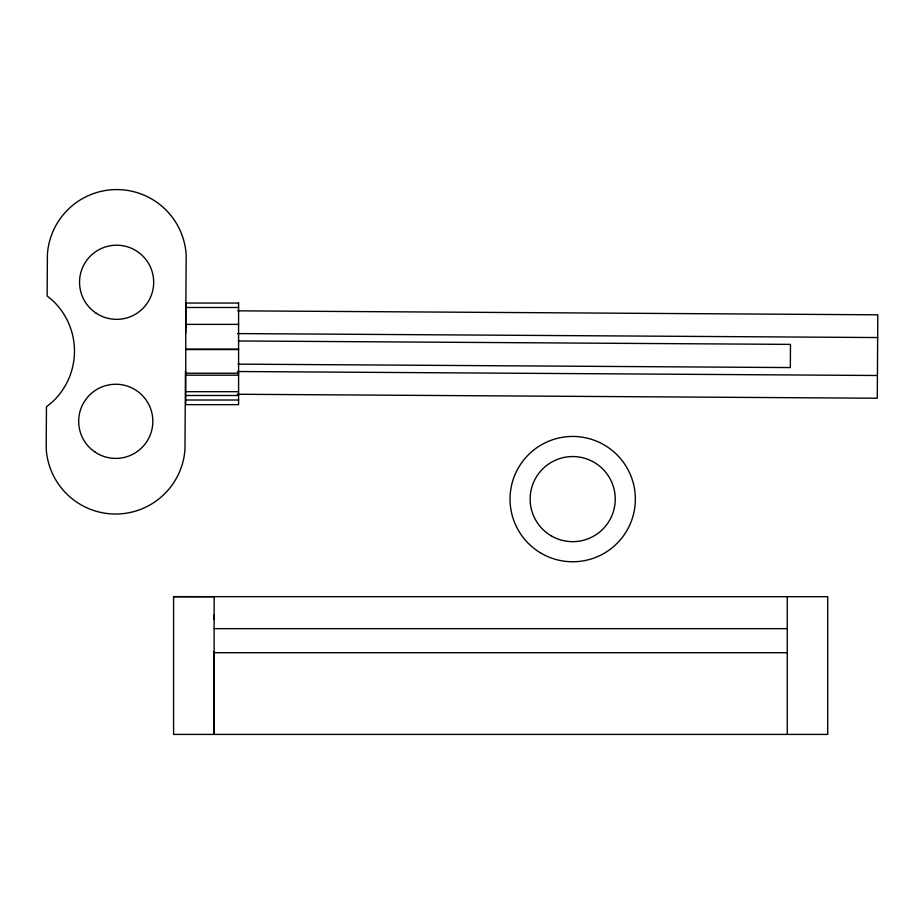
<?xml version="1.0" encoding="UTF-8"?>
<svg xmlns="http://www.w3.org/2000/svg" width="924" height="924" viewBox="0 0 924 924"><rect width="100%" height="100%" fill="white"/><g stroke="black" fill="none" stroke-linecap="round" stroke-linejoin="round"><path stroke-width="1.39" d="M173.585 596.661L173.573 734.418L827.708 734.418L827.708 596.696L173.585 596.661L214.149 596.696L214.068 734.418L214.068 652.702L787.283 652.702M214.068 706.906L214.079 702.714M787.26 734.418L787.26 596.696M185.458 371.194L184.973 449.295A69.519 69.519 0 0 1 115.188 514.021A69.519 69.519 0 0 1 46.2 448.429L46.454 406.803L52.229 402.09A69.519 69.519 0 0 0 52.853 300.727L47.147 295.946L47.401 254.308A69.519 69.519 0 0 1 117.198 189.582A69.519 69.519 0 0 1 186.174 255.163L185.689 333.264M185.747 307.496L238.588 307.496M238.588 324.37L185.747 324.37L185.747 327.073M185.747 349.145L238.588 349.145M185.747 349.572L238.588 349.572M185.747 373.227L238.588 373.227M185.747 375.179L238.588 375.179M185.747 391.684L238.588 391.684M185.747 395.495L238.588 395.495M185.747 400.011L238.588 400.011M214.137 628.655L787.26 628.655M237.722 310.834L877.8 314.807L877.28 398.232L237.214 394.259M237.583 333.576L877.661 337.549M238.311 340.968L790.482 344.386L790.332 367.567L238.161 364.137M237.352 371.517L877.419 375.491M214.125 619.45L214.125 614.864M214.068 711.665L214.068 716.319M214.079 677.916L214.079 679.163L214.091 677.916M214.114 651.951L214.102 653.199L214.091 651.951M238.588 303.049L185.747 303.049L185.747 404.666L238.588 404.666L238.588 303.049M95.911 313.028A37.076 37.076 0 0 0 153.603 284.835A37.076 37.076 0 0 0 100.335 248.96A37.076 37.076 0 0 0 95.911 313.028M95.045 452.079A37.076 37.076 0 0 0 152.749 423.885A37.076 37.076 0 0 0 99.48 388.011A37.076 37.076 0 0 0 95.045 452.079M551.42 535.955A42.55 42.55 0 0 0 615.245 499.099A42.55 42.55 0 0 0 551.42 462.254A42.55 42.55 0 0 0 551.42 535.955M541.372 553.372A62.659 62.659 0 0 0 635.354 499.099A62.659 62.659 0 0 0 541.372 444.837A62.659 62.659 0 0 0 541.372 553.372"/></g></svg>
